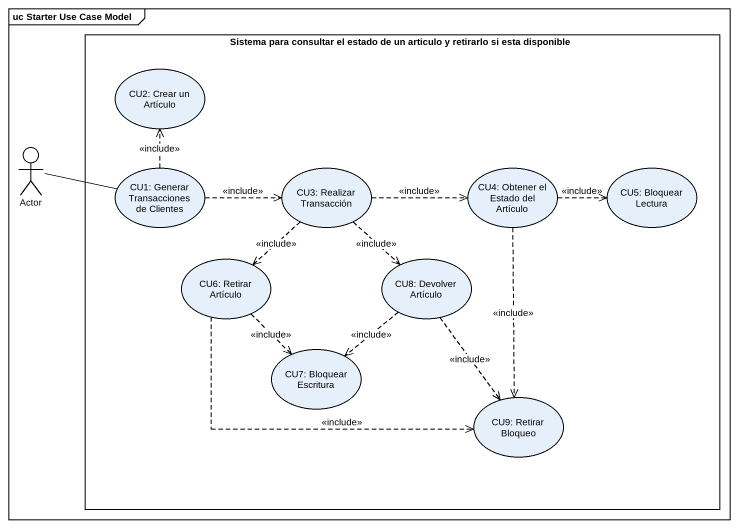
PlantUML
@startuml
mainframe uc Starter Use Case Model
rectangle "Sistema para consultar el estado de un articulo y retirarlo si esta disponible" as Sistema_para_consultar_el {
  usecase "CU2: Crear un Artículo" as CU2_Crear_un_Artículo
  usecase "CU1: Generar Transacciones de Clientes" as CU1_Generar_Transacciones
  usecase "CU3: Realizar Transacción" as CU3_Realizar_Transacción
  usecase "CU4: Obtener el Estado del Artículo" as CU4_Obtener_el_Estado_del
  usecase "CU5: Bloquear Lectura" as CU5_Bloquear_Lectura
  usecase "CU6: Retirar Artículo" as CU6_Retirar_Artículo
  usecase "CU8: Devolver Artículo" as CU8_Devolver_Artículo
  usecase "CU7: Bloquear Escritura" as CU7_Bloquear_Escritura
  usecase "CU9: Retirar Bloqueo" as CU9_Retirar_Bloqueo
}
actor "Actor" as Actor_
Actor_ -right- CU1_Generar_Transacciones
CU1_Generar_Transacciones .up.> CU2_Crear_un_Artículo : <<include>>
CU1_Generar_Transacciones .right.> CU3_Realizar_Transacción : <<include>>
CU3_Realizar_Transacción .right.> CU4_Obtener_el_Estado_del : <<include>>
CU3_Realizar_Transacción ..> CU6_Retirar_Artículo : <<include>>
CU3_Realizar_Transacción ..> CU8_Devolver_Artículo : <<include>>
CU4_Obtener_el_Estado_del .right.> CU5_Bloquear_Lectura : <<include>>
CU4_Obtener_el_Estado_del ..> CU9_Retirar_Bloqueo : <<include>>
CU6_Retirar_Artículo ..> CU7_Bloquear_Escritura : <<include>>
CU6_Retirar_Artículo .right.> CU9_Retirar_Bloqueo : <<include>>
CU8_Devolver_Artículo ..> CU7_Bloquear_Escritura : <<include>>
CU8_Devolver_Artículo ..> CU9_Retirar_Bloqueo : <<include>>
@enduml
